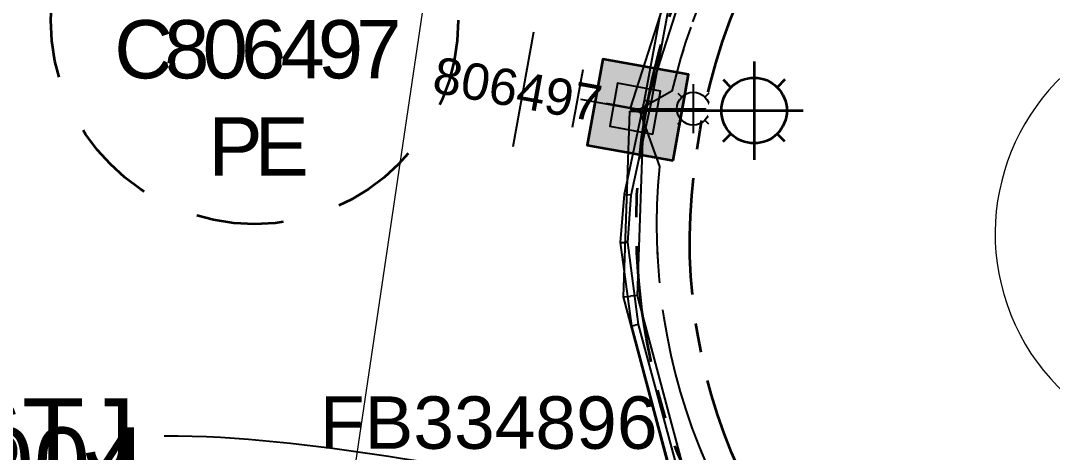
# Model space of a CAD drawing. Header units: metres. Extents: x 307635 to 308805, y 6256169 to 6257356.
# Drawn here: x 308101.21 to 308136.67, y 6256846.52 to 6256861.34 of the extents above; entities that cross this region are included whole.
import ezdxf
from ezdxf import colors
from ezdxf.entities.mleader import LeaderData, LeaderLine
from ezdxf.enums import TextEntityAlignment as Align
from ezdxf.math import Vec2, Vec3

# ---------------------------------------------------------------- set-up
doc = ezdxf.new("R2010")
doc.units = ezdxf.units.M
doc.linetypes.add('Cable Exist UG', pattern=[7, 4, -1, 1, -1])
doc.linetypes.add('Dash', pattern=[5, 3, -2])
doc.layers.get('0').update_dxf_attribs({"color": 6})
doc.layers.get('Defpoints').update_dxf_attribs({"color": 250})
doc.layers.add('_User Miscellaneous10', color=252, linetype='Continuous', lineweight=13, transparency=0.5)
for name, color, linetype, lineweight in [('_User_HV_Exist', 1, 'Continuous', 35), ('_User_LV_Exist', 5, 'Continuous', 35), ('Cadastre Land Parcels_SP_EXT', 118, 'Continuous', 15), ('Mains_LV_SL_EXT', 135, 'Continuous', 25)]:
    doc.layers.add(name, color=color, linetype=linetype, lineweight=lineweight)
for name, color, linetype in [('Duct_SP_EXT', 30, 'Continuous'), ('Equip_SP_SL_EXT', 7, 'Continuous'), ('SupportsOH_SP_TR_HV_LV_SL_EXT', 7, 'Continuous'), ('SupportsUG_SP_LV_SL_EXT', 7, 'Continuous'), ('UG_Details_SP_MISC', 7, 'Continuous')]:
    doc.layers.add(name, color=color, linetype=linetype)
doc.styles.add('COLUMN_LABEL', font='arial.ttf', dxfattribs={"height": 2})
doc.styles.add('POLE_LABEL', font='arial.ttf', dxfattribs={"height": 2})
doc.styles.add('SL_LABEL', font='arial.ttf', dxfattribs={"height": 2})
doc.styles.get("Standard").update_dxf_attribs({"font": 'arial.ttf'})

# ---------------------------------------------------------------- blocks, each defined once
blk = doc.blocks.new('COLUMN_EXT')
blk.add_hatch(color=256).paths.add_polyline_path([(1.5, -1.5), (1.5, 1.5), (-1.5, 1.5), (-1.5, -1.5)])
blk.add_lwpolyline([(1.5, 1.5), (-1.5, 1.5), (-1.5, -1.5), (1.5, -1.5)], close=True)
at = {"layer": 'Defpoints', "flags": 128}
for points in [[(0, 0), (0, -2)], [(2, -4), (-2, -4)]]:
    blk.add_lwpolyline(points, dxfattribs=at)
at = {"flags": 1}
blk.add_attdef('Z', (-1.813, 2.351), '', height=0.2, rotation=180, dxfattribs=at)
at = {"flags": 9}
for tag, p in [('SUBURB', (-1.813, 1.8)), ('NOTES', (-1.813, 2)), ('STREETNAME', (-1.813, 1.6)), ('LOCATION', (-1.813, 1.4)), ('LEGEND', (-1.813, 1.2)), ('USAGE', (-1.813, 1)), ('OWNED_BY', (-1.813, 0.6)), ('STATE', (-1.813, 0.8)), ('COLUMN_TYPE', (-1.813, 0.4))]:
    blk.add_attdef(tag, text='', height=0.2, rotation=180, dxfattribs=at).set_placement(p, align=Align.MIDDLE_LEFT)
for tag, style, p in [('STREET_CODE', 'COLUMN_LABEL', (-1.813, 0.2)), ('STRUCTURE_PLANT_NUMBER', 'POLE_LABEL', (-1.813, -0.031))]:
    blk.add_attdef(tag, text='', height=0.2, rotation=180, dxfattribs=dict(at, style=style)).set_placement(p, align=Align.MIDDLE_LEFT)
at = {"style": 'COLUMN_LABEL', "width": 0.9, "flags": 8}
blk.add_attdef('ASSET_NUM', text='', height=2, rotation=270, dxfattribs=at).set_placement((2, -4), align=Align.MIDDLE_LEFT)
blk = doc.blocks.new('SL_LANTERN_EXT')
at = {"flags": 9}
for tag, p in [('LRATECODE', (-7.4, 0)), ('LOUTREACHVOCAB', (-7.2, 0)), ('LOUTREACH', (-7, 0)), ('LANTNUMBER', (-6.6, 0)), ('LNEW', (-6.4, 0)), ('LMASTVOCAB', (-6.2, 0)), ('LMAST', (-6, 0)), ('LLAMPVOCAB', (-5.8, 0)), ('LLAMP', (-5.6, 0)), ('LEXIST', (-5.4, 0)), ('LCHARGE3PERCENT', (-5.2, 0)), ('LCHARGE3', (-5, 0)), ('LCHARGE2PERCENT', (-4.8, 0)), ('LCHARGE2', (-4.6, 0)), ('LCHARGE1PERCENT', (-4.4, 0)), ('LCHARGE1', (-4.2, 0)), ('LCATEGORY', (-4, 0)), ('LBRACKETVOCAB', (-3.8, 0)), ('LBRACKET', (-3.6, 0)), ('LKINGHEIGHT', (-3.4, 0)), ('CREPLACE', (-3.2, 0)), ('CREMOVE', (-3, 0)), ('CNUMBER', (-2.8, 0)), ('CNEW', (-2.6, 0)), ('CEXIST', (-2.4, 0)), ('USAGE', (-2.2, 0)), ('STATE', (-2, 0)), ('OWNED_BY', (-1.8, 0)), ('ORIENTATION', (-1.6, 0)), ('OPERATING_VOLTAGE', (-1.4, 0)), ('NO_PHASES', (-1.2, 0)), ('LANTERN_TYPE', (-1, 0)), ('LANTERN_PURPOSE', (-0.8, 0)), ('CONTROL_TYPE', (-0.6, 0)), ('CONSTRUCTED_VOLTAGE', (-0.4, 0))]:
    blk.add_attdef(tag, text='', height=0.001, rotation=270, dxfattribs=at).set_placement(p, align=Align.MIDDLE_LEFT)
at = {"style": 'SL_LABEL', "flags": 9}
blk.add_attdef('STREET_CODE', text='', height=0.001, rotation=270, dxfattribs=at).set_placement((0.001, 0), align=Align.MIDDLE_LEFT)
at = {"flags": 1}
blk.add_attdef('Z', (0, 0), '', height=0.001, rotation=270, dxfattribs=at)
at = {"width": 0.9}
blk.add_attdef('LNUMBER', text='', height=1, dxfattribs=at).set_placement((7, -1), align=Align.MIDDLE_LEFT)
at = {"flags": 9}
for tag, p in [('LREMOVE', (0, -7.6)), ('LREPLACE', (0, -7.8)), ('LTYPE', (0, -8)), ('LTYPEVOCAB', (0, -8.2)), ('LEGEND', (0, -8.4)), ('SUBURB', (0, -8.6)), ('STREETNAME', (0, -8.8)), ('LOCATION', (0, -9)), ('NOTES', (0, -9.2)), ('MAINTAINED_BY', (0, -9.863))]:
    blk.add_attdef(tag, text='', height=0.001, dxfattribs=at).set_placement(p, align=Align.MIDDLE_LEFT)
blk.add_attdef('OPERATED_BY', (0, -9.607), '', height=0.001, dxfattribs=at)
blk.add_wipeout([(5.688, 0), (5.061, -1.061), (4, -1.688), (2.939, -1.061), (2.313, 0), (2.939, 1.061), (4, 1.687), (5.061, 1.061)])
for p, q in [((4, 1.687), (4, 0)), ((2.939, 1.061), (3.205, 0.795)), ((5.061, 1.061), (4.795, 0.795)), ((0, 0), (4, 0)), ((4, 0), (5.688, 0)), ((4, 0), (4, -1.688)), ((2.939, -1.061), (3.205, -0.795)), ((5.061, -1.061), (4.795, -0.795))]:
    blk.add_line(p, q)
blk.add_circle((4, 0), 1.125)
blk = doc.blocks.new('POLE_EXT')
blk.add_hatch(color=256).paths.add_polyline_path([(-1, 0, 1), (1, 0, 1)])
blk.add_lwpolyline([(-1, 0, 1), (1, 0, 1)], format="xyb", close=True)
at = {"flags": 8}
blk.add_attdef('pNumber', text='', height=2, dxfattribs=at).set_placement((2.5, 2.5), align=Align.MIDDLE_CENTER)
at = {"style": 'POLE_LABEL', "flags": 9}
for tag, p in [('STRUCTURE_PLANT_NUMBER', (1.355, 0.028)), ('STREET_CODE', (1.355, -0.2))]:
    blk.add_attdef(tag, text='', height=0.2, dxfattribs=at).set_placement(p, align=Align.MIDDLE_LEFT)
at = {"flags": 9}
for tag, p in [('OWNED_BY', (1.355, -0.4)), ('SPECIAL_USE', (1.355, -0.8)), ('PARENT', (1.355, -0.6)), ('STATE', (1.355, -1)), ('cLV', (1.355, -1.4)), ('USAGE', (1.355, -1.2)), ('hDepth', (1.355, -1.6)), ('hDia', (1.355, -1.8)), ('cHV', (1.355, -2)), ('LBRACKET', (1.355, -2.2)), ('LExisting', (1.355, -2.4)), ('LANTNUMBER', (1.355, -2.6)), ('LOther', (1.355, -2.8)), ('LRemove', (1.355, -3)), ('LEGEND', (1.355, -3.2)), ('cLinedev', (1.355, -3.4)), ('LOCATION', (1.355, -3.6)), ('pExisting', (1.355, -3.8)), ('PFNUMBER', (1.355, -4)), ('NEWPFNUMBER', (1.355, -4.2)), ('pFooting', (1.355, -4.4)), ('pNew', (1.355, -4.6)), ('pRelocate', (1.355, -5)), ('pRemove', (1.355, -5.2)), ('pReplace', (1.355, -5.4)), ('pStay', (1.355, -5.6)), ('cspan', (1.355, -6)), ('pType', (1.355, -5.8)), ('STREETNAME', (1.355, -6.2)), ('SUBURB', (1.355, -6.4)), ('NOTES', (1.355, -6.6)), ('MAINTAINED_BY', (1.355, -6.814)), ('OPERATED_BY', (1.355, -7.014))]:
    blk.add_attdef(tag, text='', height=0.2, dxfattribs=at).set_placement(p, align=Align.MIDDLE_LEFT)
at = {"flags": 1}
blk.add_attdef('Z', (1.355, -7.328), '', height=0.2, dxfattribs=at)

msp = doc.modelspace()

# ---------------------------------------------------------------- linework, layer by layer
at = {"layer": '_User Miscellaneous10', "color": 7, "flags": 128}
msp.add_lwpolyline([(308139.619, 6256861.047), (308138.86, 6256860.722), (308138.86, 6256860.722, 36.169105), (308139.619, 6256861.047)], format="xyb", close=True, dxfattribs=at)
at = {"layer": '_User_LV_Exist', "linetype": 'Dash'}
msp.add_circle((308109.249, 6256861.355), 7, dxfattribs=at)
at = {"layer": 'Cadastre Land Parcels_SP_EXT', "linetype": 'Continuous'}
msp.add_lwpolyline([(308117.134, 6256875.813), (308130.464, 6256965.604), (308140.289, 6257030.99), (308165.387, 6257198.033), (308021.248, 6257184.003), (307945.081, 6257146.854), (307773.552, 6257047.232), (307782.472, 6257022.497), (307811.926, 6256940.813), (307837.455, 6256870.017), (307885.029, 6256738.087), (307893.259, 6256715.265), (308022.907, 6256696.222), (308040.257, 6256815.692), (308106.777, 6256806.045), (308117.134, 6256875.813)], close=True, dxfattribs=at)
at = {"layer": 'Duct_SP_EXT'}
for p, q in [((308121.927, 6256851.854), (308122.168, 6256851.881)), ((308123.574, 6256845.691), (308121.927, 6256851.854)), ((308122.409, 6256851.908), (308122.168, 6256851.881)), ((308124.038, 6256845.812), (308122.409, 6256851.908))]:
    msp.add_line(p, q, dxfattribs=at)
at = {"layer": 'UG_Details_SP_MISC'}
for p, q in [((308121.833, 6256853.72), (308121.961, 6256855.38)), ((308121.961, 6256855.38), (308122.08, 6256855.362)), ((308122.074, 6256853.726), (308122.199, 6256855.345)), ((308122.199, 6256855.345), (308122.08, 6256855.362)), ((308121.833, 6256853.72), (308121.954, 6256853.723)), ((308122.215, 6256850.862), (308121.833, 6256853.72)), ((308122.074, 6256853.726), (308121.954, 6256853.723)), ((308122.451, 6256850.909), (308122.074, 6256853.726)), ((308122.215, 6256850.862), (308122.333, 6256850.886)), ((308123.549, 6256845.893), (308122.215, 6256850.862)), ((308122.451, 6256850.909), (308122.333, 6256850.886)), ((308123.781, 6256845.954), (308122.451, 6256850.909))]:
    msp.add_line(p, q, dxfattribs=at)

# ---------------------------------------------------------------- block references
at = {"layer": 'SupportsOH_SP_TR_HV_LV_SL_EXT'}
ref = msp.add_blockref('POLE_EXT', (308107.553, 6256843.272), dxfattribs=at)
ref.add_attrib('ASSET_NUM', '336004', dxfattribs={"layer": '0', "height": 2.5, "style": 'POLE_LABEL'}).set_placement((308105.546, 6256846.124), align=Align.MIDDLE_RIGHT)
at = {"layer": 'SupportsUG_SP_LV_SL_EXT'}
ref = msp.add_blockref('COLUMN_EXT', (308122.329, 6256858.315), dxfattribs=dict(at, xscale=0.5, yscale=0.5, zscale=0.5, rotation=259.755912506883))
ref.add_attrib('ASSET_NUM', '806497', dxfattribs={"layer": '0', "height": 1.25, "rotation": 349.7778, "style": 'COLUMN_LABEL'}).set_placement((308121.266, 6256859.082), align=Align.TOP_RIGHT)

# ---------------------------------------------------------------- texts
at = {"layer": '_User_LV_Exist', "insert": (308109.249, 6256860.355), "char_height": 2, "attachment_point": 5}
msp.add_mtext('{\\T0.8;L226386\\PC806497\\PPE}', dxfattribs=at)
at = {"layer": 'Duct_SP_EXT'}
msp.add_text('FB334896', height=1.8, dxfattribs=at).set_placement((308111.495, 6256846.641))

# ---------------------------------------------------------------- leaders
at = {"layer": '_User_HV_Exist'}
ml = msp.add_multileader_mtext('Standard', dxfattribs=at)
ml.set_content('HV STJ', color=256)
ml.set_leader_properties()
ml.build(insert=Vec2(0, 0))
ml.multileader.update_dxf_attribs({"leader_type": 2, "has_text_frame": 1, "text_left_attachment_type": 2, "text_right_attachment_type": 2, "dogleg_length": 0.01, "arrow_head_size": 2.5})
ctx = ml.context
ctx.base_point, ctx.char_height, ctx.arrow_head_size, ctx.landing_gap_size, ctx.plane_origin = Vec3(308092.663, 6256847.079), 2.5, 2.5, 1, Vec3(308080.232, 6256855.071)
ctx.left_attachment, ctx.right_attachment, ctx.text_align_type = 2, 2, 2
notes = []
notes.append((ctx, [(1, (1, 1, 0), (308106.153, 6256847.079), (-1, 0), 0.01, [(0, [(308124.011, 6256844.901)], 0, [])])]))
ctx.mtext.insert, ctx.mtext.alignment, ctx.mtext.flow_direction = Vec3(308105.143, 6256848.371), 3, 5
for ctx, leaders in notes:
    for number, flags, end, landing, length, lines in leaders:
        leader = LeaderData()
        leader.index, (leader.has_last_leader_line, leader.has_dogleg_vector, leader.attachment_direction) = number, flags
        leader.last_leader_point, leader.dogleg_vector, leader.dogleg_length = Vec3(end), Vec3(landing), length
        for number, points, colour, breaks in lines:
            line = LeaderLine()
            line.index, line.vertices, line.color, line.breaks = number, Vec3.list(points), colors.encode_raw_color(colour), breaks
            leader.lines.append(line)
        ctx.leaders.append(leader)

# ---------------------------------------------------------------- next in the draw order: block references
at = {"layer": 'Equip_SP_SL_EXT', "xscale": 0.5, "yscale": 0.5, "zscale": 0.5}
msp.add_blockref('SL_LANTERN_EXT', (308122.329, 6256858.315), dxfattribs=at)

# ---------------------------------------------------------------- next in the draw order: linework, layer by layer
at = {"layer": '_User_HV_Exist', "linetype": 'Cable Exist UG', "flags": 128}
for points in [[(308126.227, 6256845.248, 0.085608), (308126.227, 6256845.248, -0.147374), (308124.344, 6256856.028, -0.147326), (308129.108, 6256867.438, 0.133513), (308137.678, 6256881.884), (308138.673, 6256893.944)], [(308110.879, 6256775.019), (308117.008, 6256805.123), (308124.623, 6256828.994), (308125.858, 6256834.545, 0.132818), (308123.758, 6256846.56, -0.177485), (308123.758, 6256862.19, -0.121892), (308129.762, 6256870.613, 0.041857), (308134.51, 6256878.317), (308135.234, 6256880.437), (308136.438, 6256887.265)]]:
    msp.add_lwpolyline(points, format="xyb", dxfattribs=at)
at = {"layer": 'Duct_SP_EXT'}
for p, q in [((308122.164, 6256858.294), (308123.795, 6256863.415)), ((308122.621, 6256858.148), (308124.235, 6256863.212)), ((308121.927, 6256851.854), (308122.152, 6256858.23)), ((308122.152, 6256858.23), (308122.392, 6256858.221)), ((308122.164, 6256858.294), (308122.392, 6256858.221)), ((308122.632, 6256858.213), (308122.392, 6256858.221)), ((308122.621, 6256858.148), (308122.392, 6256858.221)), ((308122.409, 6256851.908), (308122.632, 6256858.213))]:
    msp.add_line(p, q, dxfattribs=at)
at = {"layer": 'Mains_LV_SL_EXT', "linetype": 'Cable Exist UG'}
for points in [[(308136.635, 6256884.73), (308136.472, 6256882.872), (308136.472, 6256882.872), (308135.871, 6256879.783), (308135.182, 6256877.767), (308132.765, 6256873.499), (308130.57, 6256870.282), (308127.698, 6256867.25), (308127.65, 6256867.192), (308127.65, 6256867.192, 0.114288), (308123.596, 6256858.911), (308123.596, 6256858.911), (308122.419, 6256858.252)], [(308122.464, 6256858.277), (308123.17, 6256856.334), (308123.17, 6256856.334, 0.128323), (308124.768, 6256846.141), (308124.768, 6256846.141, -0.113255), (308126.451, 6256833.675), (308126.451, 6256833.675), (308126.145, 6256830.618), (308126.052, 6256830.307), (308125.892, 6256830.039)]]:
    msp.add_lwpolyline(points, format="xyb", dxfattribs=at)
at = {"layer": 'UG_Details_SP_MISC'}
for p, q in [((308122.657, 6256858.602), (308123.319, 6256862.208)), ((308122.893, 6256858.555), (308123.547, 6256862.124)), ((308121.961, 6256855.38), (308122.657, 6256858.602)), ((308122.199, 6256855.345), (308122.893, 6256858.555)), ((308122.657, 6256858.602), (308122.775, 6256858.578)), ((308122.893, 6256858.555), (308122.775, 6256858.578))]:
    msp.add_line(p, q, dxfattribs=at)

# ---------------------------------------------------------------- next in the draw order: block references
at = {"layer": '_User_LV_Exist', "lineweight": -2}
msp.add_blockref('SL_LANTERN_EXT', (308122.419, 6256858.252), dxfattribs=at)

# ---------------------------------------------------------------- next in the draw order: linework, layer by layer
at = {"layer": '_User_LV_Exist', "linetype": 'Cable Exist UG', "lineweight": -2, "flags": 128}
for points in [[(308136.635, 6256884.73), (308136.472, 6256882.872), (308136.472, 6256882.872), (308135.87, 6256879.783), (308135.182, 6256877.767), (308132.765, 6256873.499), (308130.569, 6256870.282), (308127.697, 6256867.251), (308127.65, 6256867.192), (308127.65, 6256867.192, 0.114288), (308123.596, 6256858.911), (308123.596, 6256858.911), (308122.419, 6256858.252)], [(308122.464, 6256858.277), (308123.17, 6256856.334), (308123.17, 6256856.334, 0.128323), (308124.768, 6256846.141), (308124.768, 6256846.141, -0.113255), (308126.451, 6256833.675), (308126.451, 6256833.675), (308126.145, 6256830.618), (308126.052, 6256830.307), (308125.892, 6256830.039)]]:
    msp.add_lwpolyline(points, format="xyb", dxfattribs=at)

# ---------------------------------------------------------------- next in the draw order: block references
at = {"layer": '_User_LV_Exist', "rotation": 259.755912506883}
msp.add_blockref('COLUMN_EXT', (308122.427, 6256858.276), dxfattribs=at)

doc.saveas('drawing.dxf')
